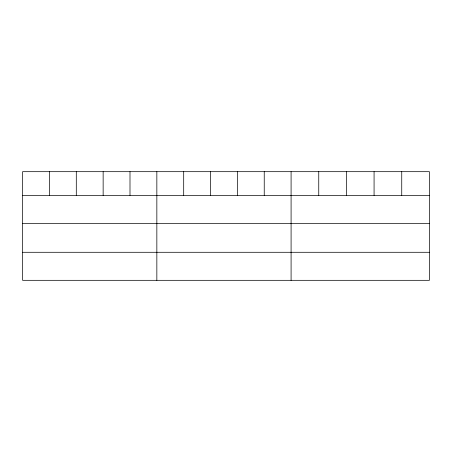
<?xml version="1.0" encoding="UTF-8"?>
<svg xmlns="http://www.w3.org/2000/svg" width="452" height="452" viewBox="0 0 452 452"><rect width="100%" height="100%" fill="white"/><g stroke="black" fill="none" stroke-linecap="round" stroke-linejoin="round"><path stroke-width="0.68" d="M429.4 223.407L429.4 171.681L22.6 171.681L22.6 280.319L429.4 280.319L429.4 223.407L22.6 223.407M22.6 195.377L429.4 195.377M22.6 252.289L429.4 252.289M401.738 171.681L401.738 195.377M374.075 171.681L374.075 195.377M346.413 171.681L346.413 195.377M318.75 171.681L318.75 195.377M291.088 171.681L291.088 280.319M264.239 171.681L264.239 195.377M237.39 171.681L237.39 195.377M210.542 171.681L210.542 195.377M183.693 171.681L183.693 195.377M156.844 171.681L156.844 280.319M129.995 171.681L129.995 195.377M103.146 171.681L103.146 195.377M76.298 171.681L76.298 195.377M49.449 171.681L49.449 195.377"/></g></svg>
